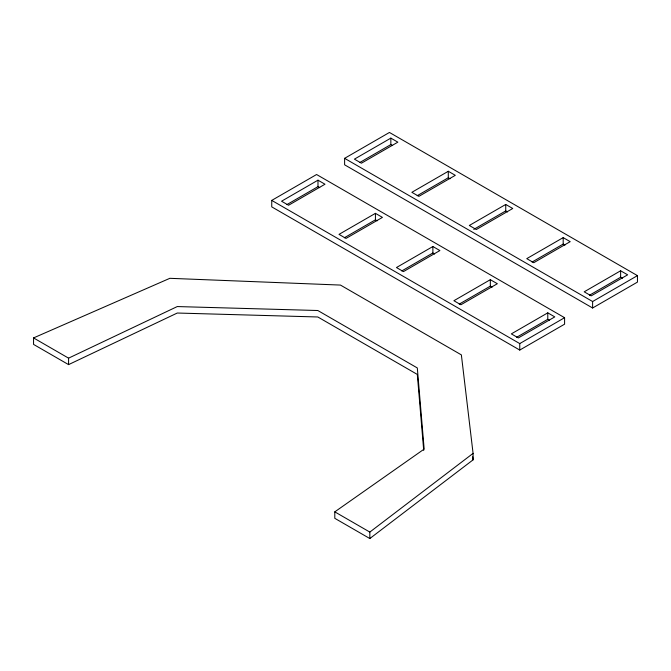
<?xml version="1.0" encoding="UTF-8"?>
<svg xmlns="http://www.w3.org/2000/svg" width="671" height="671" viewBox="0 0 671 671"><rect width="100%" height="100%" fill="white"/><g stroke="black" fill="none" stroke-linecap="round" stroke-linejoin="round"><path stroke-width="1.01" d="M33.55 337.924L68.576 358.155L177.27 306.563L317.819 310.514L417.312 367.951L424.156 449.1L334.795 511.856L334.795 518.322L369.83 538.545L369.83 532.078L473.08 453.378L461.371 354.884L340.457 285.074L169.855 278.314L33.55 337.924L33.55 344.399L68.576 364.621L177.27 313.03L317.819 316.98L417.312 374.426L423.72 450.367M369.83 538.545L473.08 459.853L473.08 453.378M271.747 200.403L316.586 174.519L564.588 317.702L564.588 324.177L519.757 350.061L271.747 206.878L271.747 200.403L519.757 343.586L564.588 317.702M344.609 158.339L389.448 132.455L637.45 275.638L637.45 282.105L592.61 307.997L344.609 164.814L344.609 158.339L592.61 301.522L637.45 275.638M317.987 180.18L281.552 201.216L288.564 205.259L324.99 184.223L317.987 180.18L317.987 186.655L286.886 204.605M390.849 138.117L354.414 159.144L361.417 163.196L397.853 142.16L390.849 138.117L390.849 144.584L359.748 162.541M375.433 213.344L339.006 234.38L346.01 238.423L382.436 217.396L375.433 213.344L375.433 219.82L344.332 237.777M448.295 171.281L411.86 192.317L418.872 196.36L455.299 175.324L448.295 171.281L448.295 177.756L417.194 195.706M432.879 246.517L396.452 267.544L403.456 271.596L439.882 250.56L432.879 246.517L432.879 252.984L401.778 270.941M505.741 204.454L469.314 225.481L476.318 229.524L512.745 208.496L505.741 204.454L505.741 210.92L473.751 229.39M490.325 279.681L453.898 300.717L460.902 304.76L497.337 283.724L490.325 279.681L490.325 286.156L459.232 304.106M563.187 237.618L526.76 258.645L533.764 262.697L570.191 241.661L563.187 237.618L563.187 244.085L532.086 262.042M547.779 312.845L511.344 333.881L518.347 337.924L554.783 316.897L547.779 312.845L547.779 319.321L516.678 337.278M620.633 270.782L584.206 291.818L591.21 295.861L627.645 274.825L620.633 270.782L620.633 277.257L589.541 295.206M390.849 144.584L392.594 145.599M448.295 177.756L450.048 178.763M505.741 210.92L507.494 211.935M563.187 244.085L564.94 245.1M620.633 277.257L622.386 278.264M317.987 186.655L319.74 187.662M375.433 219.82L377.186 220.834M432.879 252.984L434.632 253.999M490.325 286.156L492.078 287.163M547.779 319.321L549.524 320.335M334.795 511.856L369.83 532.078M472.711 456.741L473.08 459.853M592.61 301.522L592.61 307.997M519.757 343.586L519.757 350.061M68.576 358.155L68.576 364.621"/></g></svg>
